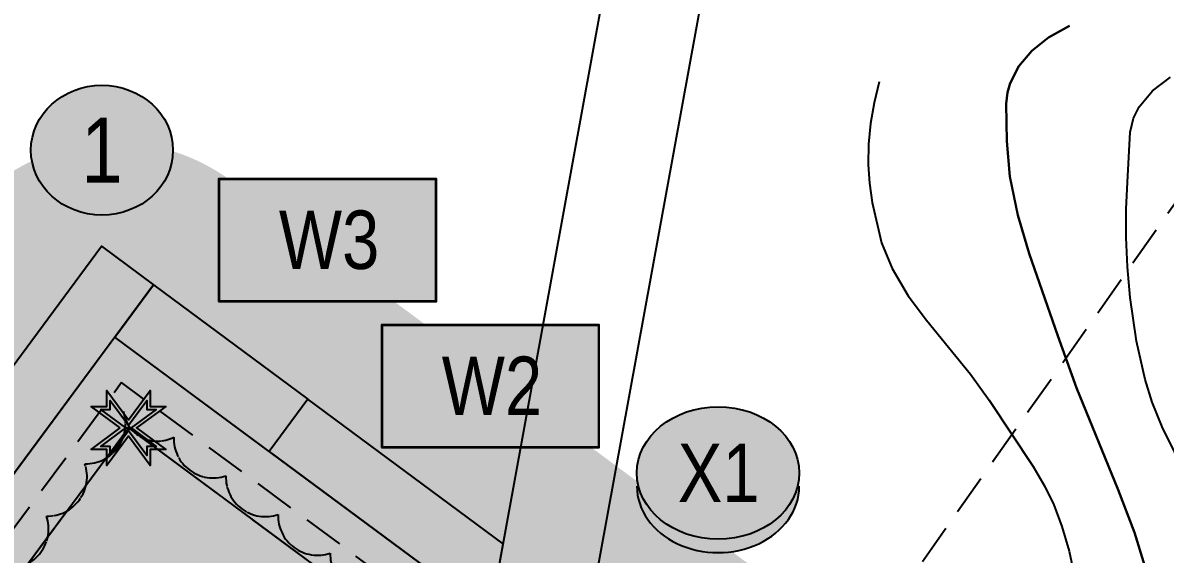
# Model space of a CAD drawing. Extents: x 391856 to 401992, y 6055951 to 6064954.
# Drawn here: x 396271.3 to 396447.2, y 6062101.9 to 6062183.7 of the extents above; entities that cross this region are included whole.
import ezdxf
from ezdxf.enums import TextEntityAlignment as Align

# ---------------------------------------------------------------- set-up
doc = ezdxf.new("R2010")
doc.units = 0
doc.header["$LTSCALE"] = 5
for name, pattern in [('0', [1, 1, 0]), ('foc-ACCESSROAD', [3.75, 2.5, -1.25]), ('foc-TIELINE', [1.875, 1.25, -0.625]), ('foc-WHEELTRACKS', [2, 0.4, -1.6])]:
    doc.linetypes.add(name, pattern=pattern)
for name, color, linetype in [('C-RW', 13, 'Continuous'), ('C-WS', 13, 'foc-ACCESSROAD'), ('L-MON', 1, 'Continuous'), ('L-TIE', 7, 'foc-TIELINE'), ('P-BORE', 7, 'Continuous'), ('P-BUFFER-H 30m', 51, 'Continuous'), ('P-CROSSINGS', 250, 'Continuous'), ('P-ELEVATION', 7, 'Continuous'), ('P-PROPOSED', 10, 'Continuous'), ('P-PROPOSED-H', 21, 'Continuous'), ('P-TEMP-BLOCKS', 250, 'Continuous'), ('P-TEMP-BLUE', 146, 'Continuous'), ('T-BUSH', 110, '0'), ('T-CREEK', 160, 'Continuous'), ('T-SLOPE', 48, 'Continuous'), ('T-TIE', 201, 'foc-TIELINE'), ('T-WATER-P3', 160, 'foc-WHEELTRACKS')]:
    doc.layers.add(name, color=color, linetype=linetype)
doc.layers.add('P-TEMP-BLUE-H', color=7, linetype='Continuous', true_color=0x99e6ff)
doc.styles.add('80', font='ARIALN.TTF', dxfattribs={"height": 10})
doc.styles.add('80L', font='ARIALN.TTF', dxfattribs={"height": 10})
doc.styles.add('Crossing', font='ARIALN.TTF', dxfattribs={"height": 10})
doc.styles.add('foc-LtypeFont', font='ARIALN.TTF', dxfattribs={"height": 7.35})
doc.linetypes.add('foc-TOPO-flowdirection-NOLINE', pattern='A,0,[">",foc-LtypeFont,S=0.3,R=0,X=0,Y=-0.945],-20,[">",foc-LtypeFont,S=0.3,R=0,X=0,Y=-0.945],0', length=20)

# ---------------------------------------------------------------- blocks, each defined once
blk = doc.blocks.new('Temp_Area5')
at = {"true_color": 0x99e6ff}
h = blk.add_hatch(color=141, dxfattribs=at)
h.dxf.hatch_style = 1
h.paths.add_polyline_path([(-16.83, -9.44), (16.33, -9.44), (16.33, 9.05), (-16.83, 9.05)])
at = {"color": 250}
for points in [[(-17.03, -9.64), (16.53, -9.64), (16.53, 9.25), (-17.03, 9.25)], [(-16.93, -9.54), (16.43, -9.54), (16.43, 9.15), (-16.93, 9.15)]]:
    blk.add_lwpolyline(points, close=True, dxfattribs=at)
at = {"color": 250, "style": '80L'}
blk.add_attdef('TEMPORARY', text='', height=9, dxfattribs=at).set_placement((0, -0.15), align=Align.MIDDLE_CENTER)
blk = doc.blocks.new('TEMP')
h = blk.add_hatch(color=255)
h.dxf.hatch_style = 1
h.paths.add_polyline_path([(0, 0.251), (-0.666, 1.152), (-0.666, 0.666), (-1.152, 0.666), (-0.251, 0), (-1.152, -0.666), (-0.666, -0.666), (-0.666, -1.152), (0, -0.251), (0.666, -1.152), (0.666, -0.666), (1.152, -0.666), (0.251, 0), (1.152, 0.666), (0.666, 0.666), (0.666, 1.152)])
h.paths.add_polyline_path([(0.566, 0.849), (0.566, 0.566), (0.849, 0.566), (0.083, 0), (0.849, -0.566), (0.566, -0.566), (0.566, -0.849), (0, -0.083), (-0.566, -0.849), (-0.566, -0.566), (-0.849, -0.566), (-0.083, 0), (-0.849, 0.566), (-0.566, 0.566), (-0.566, 0.849), (0, 0.083)], flags=16)
h = blk.add_hatch(color=1)
h.dxf.hatch_style = 1
h.paths.add_polyline_path([(0, 0.083), (-0.566, 0.849), (-0.566, 0.566), (-0.849, 0.566), (-0.083, 0), (-0.849, -0.566), (-0.566, -0.566), (-0.566, -0.849), (0, -0.083), (0.566, -0.849), (0.566, -0.566), (0.849, -0.566), (0.083, 0), (0.849, 0.566), (0.566, 0.566), (0.566, 0.849)])
at = {"color": 1}
for p, q in [((-0.083, 0), (0.083, 0)), ((0, 0.083), (0, -0.083))]:
    blk.add_line(p, q, dxfattribs=at)
at = {"color": 255, "flags": 128}
blk.add_lwpolyline([(-0.251, 0), (-1.152, 0.666), (-0.666, 0.666), (-0.666, 1.152), (0, 0.251), (0.666, 1.152), (0.666, 0.666), (1.152, 0.666), (0.251, 0), (1.152, -0.666), (0.666, -0.666), (0.666, -1.152), (0, -0.251), (-0.666, -1.152), (-0.666, -0.666), (-1.152, -0.666)], close=True, dxfattribs=at)
at = {"color": 1, "flags": 128}
blk.add_lwpolyline([(-0.083, 0), (-0.849, 0.566), (-0.566, 0.566), (-0.566, 0.849), (0, 0.083), (0.566, 0.849), (0.566, 0.566), (0.849, 0.566), (0.083, 0), (0.849, -0.566), (0.566, -0.566), (0.566, -0.849), (0, -0.083), (-0.566, -0.849), (-0.566, -0.566), (-0.849, -0.566)], close=True, dxfattribs=at)
blk = doc.blocks.new('*U171')
at = {"layer": 'P-ELEVATION'}
h = blk.add_hatch(color=111, dxfattribs=at)
h.dxf.hatch_style = 1
edge = h.paths.add_edge_path()
edge.add_ellipse((0, 0), major_axis=(-10.94, 0), ratio=0.913794, start_angle=0, end_angle=360)
at = {"layer": 'P-ELEVATION', "color": 7, "flags": 128}
blk.add_lwpolyline([(0, 0, 5, 0, 0), (3.03, -35.79, 0, 0, 0)], format="xyseb", dxfattribs=at)
at = {"layer": 'P-ELEVATION', "color": 7}
blk.add_ellipse((0, 0), major_axis=(-10.94, 0), ratio=0.913794, dxfattribs=at)
at = {"layer": 'P-ELEVATION', "style": '80'}
blk.add_attdef('BEND', text='', height=10, dxfattribs=at).set_placement((0, 0), align=Align.MIDDLE_CENTER)
blk = doc.blocks.new('xing2')
h = blk.add_hatch(color=50)
h.dxf.hatch_style = 1
edge = h.paths.add_edge_path()
edge.add_ellipse((0, 0), major_axis=(-12.5, 0), ratio=0.816297, start_angle=0, end_angle=360)
h = blk.add_hatch(color=250)
h.dxf.hatch_style = 1
edge = h.paths.add_edge_path()
edge.add_ellipse((0, -2.05), major_axis=(-12.5, 0), ratio=0.816297, start_angle=0, end_angle=180)
edge.add_line((12.5, -2.05), (12.5, 0))
edge.add_ellipse((0, 0), major_axis=(-12.5, 0), ratio=0.816297, start_angle=0, end_angle=180, ccw=False)
edge.add_line((-12.5, 0), (-12.5, -2.05))
at = {"color": 250}
blk.add_ellipse((0, 0), major_axis=(-12.5, 0), ratio=0.816297, dxfattribs=at)
blk.add_ellipse((0, -2.05), major_axis=(-12.5, 0), ratio=0.816297, start_param=0, end_param=3.141593, dxfattribs=at)
at = {"color": 250, "style": 'Crossing'}
blk.add_attdef('CROSSING', text='', height=9, dxfattribs=at).set_placement((0.09, 0.02), align=Align.MIDDLE_CENTER)
at = {"color": 250, "style": 'Crossing', "flags": 1}
for tag, p in [('OWNER', (0.09, -12.49)), ('DESCRIPTION', (0.09, -25.77)), ('LOCATION', (0.09, -39.3)), ('DWG_REF', (0.09, -52.84))]:
    blk.add_attdef(tag, text='', height=9, dxfattribs=at).set_placement(p, align=Align.MIDDLE_CENTER)

msp = doc.modelspace()

# ---------------------------------------------------------------- hatches: boundary and pattern name
at = {"layer": 'P-BUFFER-H 30m'}
h = msp.add_hatch(color=256, dxfattribs=at)
h.dxf.hatch_style = 1
edge = h.paths.add_edge_path()
edge.add_line((396401.145, 6062086.964), (396303.276, 6062159.431))
edge.add_arc((396285.424, 6062135.321), 30, 53.48201, 143.48201)
edge.add_line((396261.314, 6062153.173), (396178.077, 6062040.759))
edge.add_arc((396202.187, 6062022.907), 30, 143.48201, 233.48201)
edge.add_line((396184.335, 6061998.797), (396337.119, 6061885.668))
edge.add_line((396337.119, 6061885.668), (396300.229, 6061835.941))
edge.add_arc((396324.322, 6061818.067), 30, 143.42949, 176.98667)
edge.add_line((396294.364, 6061819.644), (396284.341, 6061806.134))
edge.add_arc((396294.539, 6061777.921), 30, 109.87231, 143.42949)
edge.add_line((396270.445, 6061795.795), (396239.237, 6061753.728))
edge.add_line((396239.237, 6061753.728), (396212.594, 6061718.808))
edge.add_line((396212.594, 6061718.808), (396129.167, 6061633.815))
edge.add_arc((396150.576, 6061612.8), 30, 135.53284, 142.65865)
edge.add_line((396126.725, 6061630.997), (396090.554, 6061583.586))
edge.add_line((396090.554, 6061583.586), (395977.665, 6061435.878))
edge.add_line((395977.665, 6061435.878), (395820.104, 6061331.7))
edge.add_arc((395836.65, 6061306.676), 30, 123.47226, 167.30779)
edge.add_line((395807.383, 6061313.267), (395806.73, 6061310.371))
edge.add_line((395806.73, 6061310.371), (395798.77, 6061304.581))
edge.add_line((395798.77, 6061304.581), (395726.13, 6061251.745))
edge.add_arc((395743.777, 6061227.484), 30, 126.03116, 215.90896)
edge.add_line((395719.479, 6061209.889), (395726.516, 6061200.171))
edge.add_line((395726.516, 6061200.171), (395684.133, 6061169.395))
edge.add_arc((395701.761, 6061145.12), 30, 125.98541, 198.62204)
edge.add_line((395673.331, 6061135.54), (395594.392, 6061096.588))
edge.add_line((395594.392, 6061096.588), (395515.082, 6061161.725))
edge.add_arc((395496.042, 6061138.542), 30, 50.60356, 140.60356)
edge.add_line((395472.858, 6061157.582), (395463.338, 6061145.991))
edge.add_arc((395486.521, 6061126.95), 30, 140.60356, 230.60356)
edge.add_line((395467.481, 6061103.767), (395576.935, 6061013.872))
edge.add_arc((395595.976, 6061037.055), 30, 230.60356, 316.3028)
edge.add_line((395617.666, 6061016.329), (395632.327, 6061031.673))
edge.add_line((395632.327, 6061031.673), (395743.505, 6061086.533))
edge.add_arc((395730.23, 6061113.436), 30, 296.2639, 381.32202)
edge.add_line((395758.176, 6061124.344), (395756.312, 6061129.12))
edge.add_line((395756.312, 6061129.12), (395806.948, 6061165.889))
edge.add_arc((395789.321, 6061190.164), 30, 305.98541, 395.90896)
edge.add_line((395813.619, 6061207.759), (395806.561, 6061217.506))
edge.add_line((395806.561, 6061217.506), (395842.634, 6061243.745))
edge.add_line((395842.634, 6061243.745), (395864.554, 6061259.689))
edge.add_arc((395846.907, 6061283.95), 30, 306.03116, 347.30779)
edge.add_line((395876.174, 6061277.358), (395876.572, 6061279.125))
edge.add_line((395876.572, 6061279.125), (396025.213, 6061377.405))
edge.add_arc((396008.667, 6061402.429), 30, 303.47226, 322.59348)
edge.add_line((396032.497, 6061384.205), (396150.161, 6061538.067))
edge.add_arc((396126.331, 6061556.291), 30, 322.59348, 322.65865)
edge.add_line((396150.182, 6061538.094), (396184.653, 6061583.277))
edge.add_line((396184.653, 6061583.277), (396268.08, 6061668.27))
edge.add_arc((396246.67, 6061689.285), 30, 315.53284, 322.65667)
edge.add_line((396270.521, 6061671.087), (396299.047, 6061708.475))
edge.add_arc((396275.197, 6061726.673), 30, 322.65667, 323.42949)
edge.add_line((396299.291, 6061708.798), (396421.211, 6061873.14))
edge.add_arc((396397.117, 6061891.015), 30, 323.42949, 413.48201)
edge.add_line((396414.969, 6061915.125), (396258.137, 6062031.251))
edge.add_line((396258.137, 6062031.251), (396293.768, 6062079.371))
edge.add_line((396293.768, 6062079.371), (396359.484, 6062030.712))
edge.add_arc((396377.336, 6062054.822), 30, 233.48201, 323.43837)
edge.add_line((396401.433, 6062036.951), (396407.389, 6062044.984))
edge.add_arc((396383.293, 6062062.854), 30, 323.43837, 413.48201)
at = {"layer": 'P-PROPOSED-H'}
h = msp.add_hatch(color=256, dxfattribs=at)
h.dxf.hatch_style = 1
h.paths.add_polyline_path([(396383.293, 6062062.854), (396285.424, 6062135.321), (396202.187, 6062022.907), (396379.104, 6061891.91), (396324.322, 6061818.067), (396325.359, 6061811.072), (396301.535, 6061778.959), (396294.539, 6061777.921), (396263.21, 6061735.691), (396235.311, 6061699.126), (396150.576, 6061612.8), (396114.405, 6061565.39), (395998.43, 6061413.643), (395836.65, 6061306.676), (395833.515, 6061292.757), (395816.417, 6061280.32), (395743.777, 6061227.484), (395768.386, 6061193.5), (395701.761, 6061145.12), (395711.254, 6061120.799), (395605.285, 6061068.509), (395594.743, 6061057.477), (395496.042, 6061138.542), (395486.521, 6061126.95), (395595.976, 6061037.055), (395614.299, 6061056.23), (395730.23, 6061113.436), (395719.945, 6061139.787), (395789.321, 6061190.164), (395764.705, 6061224.158), (395824.988, 6061268.006), (395846.907, 6061283.95), (395849.957, 6061297.492), (396008.667, 6061402.429), (396126.331, 6061556.291), (396161.935, 6061602.959), (396246.67, 6061689.285), (396275.197, 6061726.673), (396397.117, 6061891.015), (396216.175, 6062024.993), (396287.51, 6062121.334), (396377.336, 6062054.822)])
at = {"layer": 'P-TEMP-BLUE-H'}
h = msp.add_hatch(color=256, dxfattribs=at)
h.dxf.hatch_style = 1
h.paths.add_polyline_path([(396267.572, 6062111.211), (396259.539, 6062117.168), (396283.342, 6062149.315), (396291.374, 6062143.358)])
h = msp.add_hatch(color=256, dxfattribs=at)
h.dxf.hatch_style = 1
h.paths.add_polyline_path([(396291.374, 6062143.358), (396315.144, 6062125.758), (396309.188, 6062117.725), (396285.424, 6062135.321)])
h = msp.add_hatch(color=256, dxfattribs=at)
h.dxf.hatch_style = 1
h.paths.add_polyline_path([(396309.188, 6062117.725), (396343.214, 6062092.531), (396345.214, 6062103.493), (396315.144, 6062125.758)])

# ---------------------------------------------------------------- linework, layer by layer
at = {"layer": 'C-RW'}
msp.add_lwpolyline([(396692.172, 6062404.099), (396690.678, 6062403.242), (396621.401, 6062363.518), (396610.741, 6062357.406), (396590.818, 6062345.981), (396382.961, 6062226.795), (396354.376, 6062070.125), (396352.701, 6062060.948), (396337.942, 6062063.64), (396340.943, 6062080.087), (396369.453, 6062236.345), (396581.85, 6062358.073), (396591.217, 6062363.442), (396621.801, 6062380.97), (396692.571, 6062421.528)], dxfattribs=at)
at = {"layer": 'C-WS'}
msp.add_lwpolyline([(396208.193, 6062005.809), (396204.174, 6062008.785), (396287.51, 6062121.334), (396291.529, 6062118.357), (396315.647, 6062100.5), (396420.156, 6062023.116), (396387.417, 6061978.901), (396336.82, 6061910.568), (396303.289, 6061935.396), (396232.311, 6061987.951)], close=True, dxfattribs=at)
at = {"layer": 'L-TIE', "flags": 128}
msp.add_lwpolyline([(396377.336, 6062054.822), (396591.089, 6062357.835)], dxfattribs=at)
at = {"layer": 'P-PROPOSED', "flags": 128}
msp.add_lwpolyline([(395849.957, 6061297.492), (396008.667, 6061402.429), (396126.331, 6061556.291), (396161.935, 6061602.959), (396246.67, 6061689.285), (396275.197, 6061726.673), (396397.117, 6061891.015), (396216.175, 6062024.993), (396287.51, 6062121.334), (396377.336, 6062054.822), (396383.293, 6062062.854), (396285.424, 6062135.321), (396202.187, 6062022.907), (396379.104, 6061891.91), (396324.322, 6061818.067), (396325.359, 6061811.072), (396301.535, 6061778.959), (396294.539, 6061777.921), (396263.21, 6061735.691), (396235.311, 6061699.126), (396150.576, 6061612.8), (396114.405, 6061565.39), (395998.43, 6061413.643), (395836.65, 6061306.676)], dxfattribs=at)
at = {"layer": 'P-TEMP-BLUE', "flags": 128}
for points in [[(396267.572, 6062111.211), (396259.539, 6062117.168), (396283.342, 6062149.315), (396291.374, 6062143.358)], [(396291.374, 6062143.358), (396315.144, 6062125.758), (396309.188, 6062117.725), (396285.424, 6062135.321)], [(396309.188, 6062117.725), (396343.214, 6062092.531), (396345.214, 6062103.493), (396315.144, 6062125.758)]]:
    msp.add_lwpolyline(points, close=True, dxfattribs=at)
at = {"layer": 'T-BUSH', "flags": 128}
msp.add_lwpolyline([(396309.241, 6061904.193, 0.5205671), (396310.8, 6061908.961, 0.5205671), (396303.455, 6061915.747, 0.5205671), (396296.11, 6061922.533, 0.5205671), (396288.765, 6061929.319, 0.5205671), (396281.42, 6061936.105, 0.5205671), (396274.075, 6061942.891, 0.5205671), (396266.729, 6061949.677, 0.5205671), (396259.384, 6061956.462, 0.5205671), (396252.039, 6061963.248, 0.5205671), (396244.694, 6061970.034, 0.5205671), (396237.349, 6061976.82, 0.5205671), (396230.004, 6061983.606, 0.5205671), (396222.658, 6061990.392, 0.5205671), (396215.313, 6061997.178, 0.5205671), (396207.968, 6062003.964, 0.5205671), (396203.848, 6062011.059, 0.5205671), (396209.769, 6062019.118, 0.5205671), (396215.69, 6062027.176, 0.5205671), (396221.61, 6062035.235, 0.5205671), (396227.531, 6062043.294, 0.5205671), (396233.452, 6062051.352, 0.5205671), (396239.373, 6062059.411, 0.5205671), (396245.294, 6062067.47, 0.5205671), (396251.215, 6062075.528, 0.5205671), (396257.136, 6062083.587, 0.5205671), (396263.057, 6062091.646, 0.5205671), (396268.978, 6062099.704, 0.5205671), (396274.899, 6062107.763, 0.5205671), (396280.82, 6062115.822, 0.5205671), (396286.741, 6062123.88, 0.5205671), (396294.477, 6062119.907, 0.5205671), (396302.511, 6062113.953, 0.5205671), (396310.546, 6062107.999, 0.5205671), (396318.58, 6062102.045, 0.5205671), (396326.615, 6062096.092, 0.5205671), (396334.649, 6062090.138, 0.5205671), (396342.683, 6062084.184, 0.5205671), (396350.961, 6062078.579, 0.5205671), (396358.77, 6062072.345, 0.5205671), (396366.473, 6062065.968, 0.5205671), (396374.67, 6062060.35, 0.5205671), (396383.61, 6062055.868, 0.5205671), (396392.55, 6062051.387, 0.5205671), (396401.489, 6062046.905, 0.5205671), (396410.429, 6062042.424, 0.5205671), (396419.368, 6062037.942, 0.5205671), (396428.172, 6062034.66, 0.5205671), (396437.283, 6062042.192, 0.5205671)], format="xyb", dxfattribs=at)
at = {"layer": 'T-CREEK', "flags": 128}
msp.add_lwpolyline([(396448.185, 6062083.682), (396446.789, 6062088.572), (396444.019, 6062100.037), (396442.431, 6062105.215), (396439.909, 6062111.83), (396433.497, 6062127.498), (396430.605, 6062135.537), (396426.233, 6062148.205), (396424.459, 6062154.12), (396423.212, 6062160.083), (396422.761, 6062165.496), (396422.668, 6062171.242), (396422.874, 6062172.993), (396423.279, 6062174.454), (396424.641, 6062177.077), (396426.619, 6062179.416), (396429.212, 6062181.473), (396432.422, 6062183.246)], dxfattribs=at)
at = {"layer": 'T-SLOPE'}
for points in [[(396452.498, 6062109.759), (396446.701, 6062121.503), (396445.158, 6062125.302), (396444.057, 6062128.797), (396442.755, 6062134.724), (396441.785, 6062141.442), (396441.352, 6062146.142), (396441.138, 6062150.667), (396441.143, 6062155.019), (396441.368, 6062159.196), (396441.788, 6062166.892), (396442.3, 6062169.044), (396443.127, 6062170.77), (396445.2, 6062173.251), (396447.969, 6062175.368)], [(396403.12, 6062174.626), (396402.32, 6062171.43), (396401.77, 6062168.238), (396401.47, 6062165.051), (396401.419, 6062161.869), (396401.599, 6062159.027), (396402.01, 6062156.05), (396403.496, 6062149.851), (396405.107, 6062145.869), (396407.589, 6062141.708), (396410.377, 6062137.961), (396417.201, 6062129.614), (396420.035, 6062125.641), (396426.841, 6062115.407), (396428.611, 6062112.333), (396429.985, 6062109.489), (396431.237, 6062106.184), (396432.346, 6062102.377), (396435.092, 6062089.597)]]:
    msp.add_lwpolyline(points, dxfattribs=at)
at = {"layer": 'T-TIE', "flags": 128}
msp.add_lwpolyline([(396380.315, 6062058.838), (396286.467, 6062128.328), (396209.181, 6062023.95), (396388.1, 6061891.47), (396330.037, 6061813.614), (396330.609, 6061809.757), (396304.317, 6061774.317), (396300.283, 6061773.719), (396240.962, 6061694.176), (396156.258, 6061607.882), (396003.476, 6061407.988), (395843.303, 6061302.084), (395840.211, 6061288.353), (395754.241, 6061225.821), (395778.853, 6061191.832), (395710.853, 6061142.453), (395720.742, 6061117.118), (395609.792, 6061062.37), (395595.36, 6061047.266), (395491.282, 6061132.746)], dxfattribs=at)
at = {"layer": 'T-WATER-P3', "linetype": 'foc-TOPO-flowdirection-NOLINE', "flags": 128}
msp.add_lwpolyline([(396432.422, 6062183.246), (396429.212, 6062181.473), (396426.619, 6062179.416), (396424.641, 6062177.077), (396423.279, 6062174.454), (396422.874, 6062172.993), (396422.668, 6062171.242), (396422.761, 6062165.496), (396423.212, 6062160.083), (396424.459, 6062154.12), (396426.233, 6062148.205), (396430.605, 6062135.537), (396433.497, 6062127.498), (396439.909, 6062111.83), (396442.431, 6062105.215), (396444.019, 6062100.037), (396446.789, 6062088.572), (396448.185, 6062083.682), (396450.09, 6062078.761), (396452.356, 6062074.68), (396454.143, 6062072.282), (396456.396, 6062069.774), (396463.698, 6062058.594), (396474.345, 6062043.703), (396478.581, 6062035.452), (396478.298, 6062033.437), (396478.694, 6062031.559), (396479.644, 6062029.547), (396484.088, 6062023.451), (396485.375, 6062021.36), (396487.39, 6062017.008), (396489.264, 6062012.021), (396494.881, 6061993.096), (396497.618, 6061985.47), (396500.446, 6061979.698), (396506.935, 6061968.74), (396509.389, 6061964.158), (396511.443, 6061959.239), (396512.624, 6061954.663), (396513.01, 6061951.446), (396513.135, 6061947.783), (396512.624, 6061934.04), (396512.324, 6061906.415), (396511.677, 6061885.344), (396511.143, 6061878.667), (396511.193, 6061875.444), (396511.836, 6061871.839), (396513.493, 6061866.037), (396516.543, 6061856.7), (396520.31, 6061847.583)], dxfattribs=at)

# ---------------------------------------------------------------- block references
at = {"layer": 'L-MON', "color": 5, "xscale": 5.000000000000036, "yscale": 5.000000000000036, "zscale": 5.000000000000036}
msp.add_blockref('TEMP', (396287.51, 6062121.334), dxfattribs=at)
at = {"layer": 'P-BORE'}
msp.add_blockref('*U171', (396283.432, 6062164.114), dxfattribs=at).add_auto_attribs({'BEND': '1'})
at = {"layer": 'P-CROSSINGS', "xscale": 1.000386779540574, "yscale": 1.000386779540574, "zscale": 1.000386779540574}
msp.add_blockref('xing2', (396378.308, 6062114.401), dxfattribs=at).add_auto_attribs({'CROSSING': 'X1'})
at = {"layer": 'P-TEMP-BLOCKS', "xscale": 0.9999926271494416, "yscale": 0.9999926271494416, "zscale": 0.9999926271494416}
for p, values in [((396318.413, 6062150.473), {'TEMPORARY': 'W3'}), ((396343.49, 6062127.977), {'TEMPORARY': 'W2'})]:
    msp.add_blockref('Temp_Area5', p, dxfattribs=at).add_auto_attribs(values)

doc.saveas('drawing.dxf')
